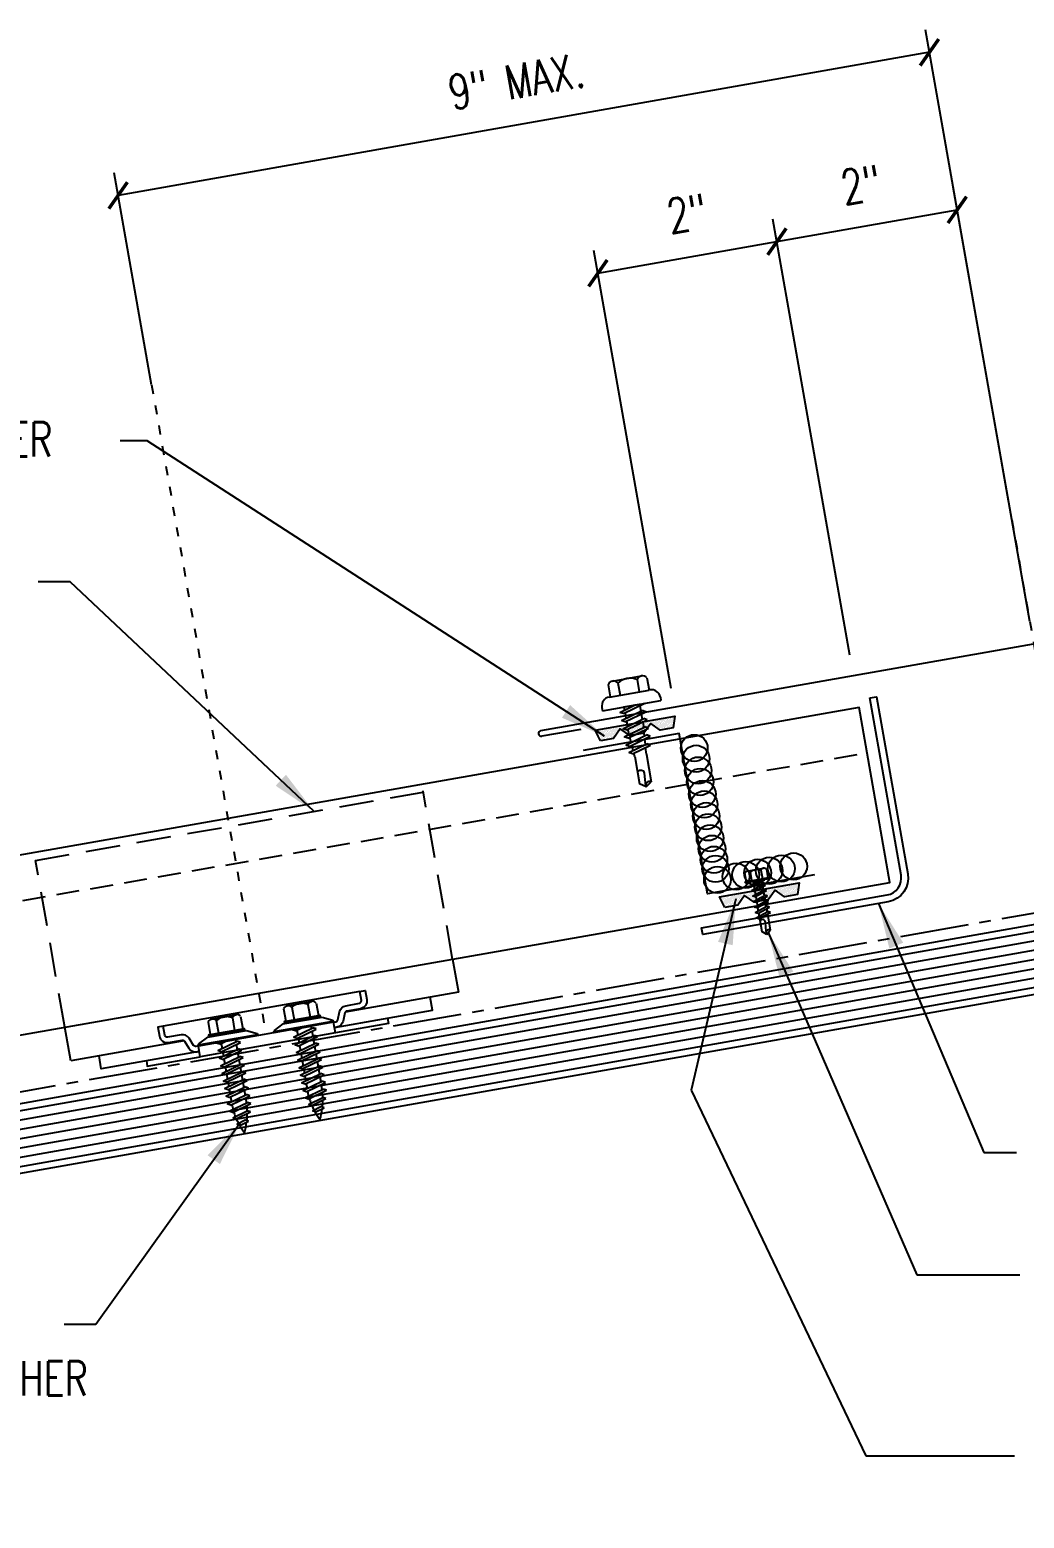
# Model space of a CAD drawing. Header units: inches. Extents: x 1 to 188, y 16 to 98.
# Drawn here: x 8.55 to 19.42, y 15.88 to 32.14 of the extents above; entities that cross this region are included whole.
import ezdxf

# ---------------------------------------------------------------- set-up
doc = ezdxf.new("R2010")
doc.units = ezdxf.units.IN
doc.header["$MEASUREMENT"] = 0
for name, pattern in [('CENTER2', [1.125, 0.75, -0.125, 0.125, -0.125]), ('DOT2', [0.125, 0, -0.125]), ('HIDDEN2', [0.1875, 0.125, -0.0625])]:
    doc.linetypes.add(name, pattern=pattern)
for name, color, linetype in [('BARRIER', 253, 'CENTER2'), ('clip', 5, 'Continuous'), ('CLO', 3, 'Continuous'), ('DIM', 2, 'Continuous'), ('FASTENER', 9, 'Continuous'), ('PANEL', 11, 'Continuous'), ('SEALANT', 8, 'Continuous'), ('STLA', 12, 'Continuous'), ('TAPE', 8, 'Continuous'), ('TEXT', 2, 'Continuous'), ('TRIM', 6, 'Continuous'), ('wood', 3, 'Continuous')]:
    doc.layers.add(name, color=color, linetype=linetype)
doc.styles.add('TEXT', font='SIMPLEX', dxfattribs={"width": 0.75, "height": 6})
doc.styles.add('TEXT1', font='ROMANS.shx', dxfattribs={"width": 0.75, "height": 0.375})
doc.dimstyles.new('DETAIL$7', dxfattribs={"dimscale": 4, "dimtxt": 6, "dimasz": 0.125, "dimexe": 0.0625, "dimexo": 0.125, "dimgap": 0.0625, "dimtad": 1, "dimdec": 5, "dimzin": 3, "dimdsep": 46, "dimlunit": 4, "dimtxsty": 'TEXT', "dimblk": 'ARCHTICK', "dimcen": 0.0625, "dimclrd": 7, "dimclre": 7, "dimclrt": 2, "dimadec": 0, "dimazin": 0, "dimtfac": 0.666667, "dimtdec": 5, "dimtmove": 0, "dimatfit": 3, "dimfxl": 0, "dimfrac": 2, "dimtolj": 1, "dimtzin": 3, "dimarcsym": 0})

# ---------------------------------------------------------------- blocks, each defined once
blk = doc.blocks.new('*X9')
at = {"color": 0}
for p, q in [((-0.434, 0.135), (-0.434, 0.135)), ((-0.434, 0.123), (-0.434, 0.123)), ((-0.422, 0.141), (-0.422, 0.141)), ((-0.422, 0.129), (-0.422, 0.129)), ((-0.422, 0.117), (-0.422, 0.117)), ((-0.422, 0.105), (-0.422, 0.105)), ((-0.422, 0.094), (-0.422, 0.094)), ((-0.422, 0.082), (-0.422, 0.082)), ((-0.41, 0.135), (-0.41, 0.135)), ((-0.41, 0.123), (-0.41, 0.123)), ((-0.41, 0.111), (-0.41, 0.111)), ((-0.41, 0.1), (-0.41, 0.1)), ((-0.41, 0.088), (-0.41, 0.088)), ((-0.41, 0.076), (-0.41, 0.076)), ((-0.41, 0.064), (-0.41, 0.064)), ((-0.41, 0.053), (-0.41, 0.053)), ((-0.41, 0.041), (-0.41, 0.041)), ((-0.398, 0.141), (-0.398, 0.141)), ((-0.398, 0.129), (-0.398, 0.129)), ((-0.398, 0.117), (-0.398, 0.117)), ((-0.398, 0.105), (-0.398, 0.105)), ((-0.398, 0.094), (-0.398, 0.094)), ((-0.398, 0.082), (-0.398, 0.082)), ((-0.398, 0.07), (-0.398, 0.07)), ((-0.398, 0.059), (-0.398, 0.059)), ((-0.398, 0.047), (-0.398, 0.047)), ((-0.398, 0.035), (-0.398, 0.035)), ((-0.398, 0.023), (-0.398, 0.023)), ((-0.387, 0.135), (-0.387, 0.135)), ((-0.387, 0.123), (-0.387, 0.123)), ((-0.387, 0.111), (-0.387, 0.111)), ((-0.387, 0.1), (-0.387, 0.1)), ((-0.387, 0.088), (-0.387, 0.088)), ((-0.387, 0.076), (-0.387, 0.076)), ((-0.387, 0.064), (-0.387, 0.064)), ((-0.387, 0.053), (-0.387, 0.053)), ((-0.387, 0.041), (-0.387, 0.041)), ((-0.387, 0.029), (-0.387, 0.029)), ((-0.375, 0.141), (-0.375, 0.141)), ((-0.375, 0.129), (-0.375, 0.129)), ((-0.375, 0.117), (-0.375, 0.117)), ((-0.375, 0.105), (-0.375, 0.105)), ((-0.375, 0.094), (-0.375, 0.094)), ((-0.375, 0.082), (-0.375, 0.082)), ((-0.375, 0.07), (-0.375, 0.07)), ((-0.375, 0.059), (-0.375, 0.059)), ((-0.375, 0.047), (-0.375, 0.047)), ((-0.375, 0.035), (-0.375, 0.035)), ((-0.375, 0.023), (-0.375, 0.023)), ((-0.363, 0.135), (-0.363, 0.135)), ((-0.363, 0.123), (-0.363, 0.123)), ((-0.363, 0.111), (-0.363, 0.111)), ((-0.363, 0.1), (-0.363, 0.1)), ((-0.363, 0.088), (-0.363, 0.088)), ((-0.363, 0.076), (-0.363, 0.076)), ((-0.363, 0.064), (-0.363, 0.064)), ((-0.363, 0.053), (-0.363, 0.053)), ((-0.363, 0.041), (-0.363, 0.041)), ((-0.363, 0.029), (-0.363, 0.029)), ((-0.352, 0.141), (-0.352, 0.141)), ((-0.352, 0.129), (-0.352, 0.129)), ((-0.352, 0.117), (-0.352, 0.117)), ((-0.352, 0.105), (-0.352, 0.105)), ((-0.352, 0.094), (-0.352, 0.094)), ((-0.352, 0.082), (-0.352, 0.082)), ((-0.352, 0.07), (-0.352, 0.07)), ((-0.352, 0.059), (-0.352, 0.059)), ((-0.352, 0.047), (-0.352, 0.047)), ((-0.352, 0.035), (-0.352, 0.035)), ((-0.352, 0.023), (-0.352, 0.023)), ((-0.34, 0.135), (-0.34, 0.135)), ((-0.34, 0.123), (-0.34, 0.123)), ((-0.34, 0.111), (-0.34, 0.111)), ((-0.34, 0.1), (-0.34, 0.1)), ((-0.34, 0.088), (-0.34, 0.088)), ((-0.34, 0.076), (-0.34, 0.076)), ((-0.34, 0.064), (-0.34, 0.064)), ((-0.34, 0.053), (-0.34, 0.053)), ((-0.34, 0.041), (-0.34, 0.041)), ((-0.34, 0.029), (-0.34, 0.029)), ((-0.328, 0.141), (-0.328, 0.141)), ((-0.328, 0.129), (-0.328, 0.129)), ((-0.328, 0.117), (-0.328, 0.117)), ((-0.328, 0.105), (-0.328, 0.105)), ((-0.328, 0.094), (-0.328, 0.094)), ((-0.328, 0.082), (-0.328, 0.082)), ((-0.328, 0.07), (-0.328, 0.07)), ((-0.328, 0.059), (-0.328, 0.059)), ((-0.328, 0.047), (-0.328, 0.047)), ((-0.328, 0.035), (-0.328, 0.035)), ((-0.328, 0.023), (-0.328, 0.023)), ((-0.316, 0.135), (-0.316, 0.135)), ((-0.316, 0.123), (-0.316, 0.123)), ((-0.316, 0.111), (-0.316, 0.111)), ((-0.316, 0.1), (-0.316, 0.1)), ((-0.316, 0.088), (-0.316, 0.088)), ((-0.316, 0.076), (-0.316, 0.076)), ((-0.316, 0.064), (-0.316, 0.064)), ((-0.316, 0.053), (-0.316, 0.053)), ((-0.316, 0.041), (-0.316, 0.041)), ((-0.316, 0.029), (-0.316, 0.029)), ((-0.305, 0.141), (-0.305, 0.141)), ((-0.305, 0.129), (-0.305, 0.129)), ((-0.305, 0.117), (-0.305, 0.117)), ((-0.305, 0.105), (-0.305, 0.105)), ((-0.305, 0.094), (-0.305, 0.094)), ((-0.305, 0.082), (-0.305, 0.082)), ((-0.305, 0.07), (-0.305, 0.07)), ((-0.305, 0.059), (-0.305, 0.059)), ((-0.305, 0.047), (-0.305, 0.047)), ((-0.305, 0.035), (-0.305, 0.035)), ((-0.305, 0.023), (-0.305, 0.023)), ((-0.293, 0.135), (-0.293, 0.135)), ((-0.293, 0.123), (-0.293, 0.123)), ((-0.293, 0.111), (-0.293, 0.111)), ((-0.293, 0.1), (-0.293, 0.1)), ((-0.293, 0.088), (-0.293, 0.088)), ((-0.293, 0.076), (-0.293, 0.076)), ((-0.293, 0.064), (-0.293, 0.064)), ((-0.293, 0.053), (-0.293, 0.053)), ((-0.293, 0.041), (-0.293, 0.041)), ((-0.293, 0.029), (-0.293, 0.029)), ((-0.281, 0.141), (-0.281, 0.141)), ((-0.281, 0.129), (-0.281, 0.129)), ((-0.281, 0.117), (-0.281, 0.117)), ((-0.281, 0.105), (-0.281, 0.105)), ((-0.281, 0.094), (-0.281, 0.094)), ((-0.281, 0.082), (-0.281, 0.082)), ((-0.281, 0.07), (-0.281, 0.07)), ((-0.281, 0.059), (-0.281, 0.059)), ((-0.281, 0.047), (-0.281, 0.047)), ((-0.281, 0.035), (-0.281, 0.035)), ((-0.281, 0.023), (-0.281, 0.023)), ((-0.27, 0.135), (-0.27, 0.135)), ((-0.27, 0.123), (-0.27, 0.123)), ((-0.27, 0.111), (-0.27, 0.111)), ((-0.27, 0.1), (-0.27, 0.1)), ((-0.27, 0.088), (-0.27, 0.088)), ((-0.27, 0.076), (-0.27, 0.076)), ((-0.27, 0.064), (-0.27, 0.064)), ((-0.27, 0.053), (-0.27, 0.053)), ((-0.27, 0.041), (-0.27, 0.041)), ((-0.27, 0.029), (-0.27, 0.029)), ((-0.258, 0.141), (-0.258, 0.141)), ((-0.258, 0.129), (-0.258, 0.129)), ((-0.258, 0.117), (-0.258, 0.117)), ((-0.258, 0.105), (-0.258, 0.105)), ((-0.258, 0.094), (-0.258, 0.094)), ((-0.258, 0.082), (-0.258, 0.082)), ((-0.258, 0.07), (-0.258, 0.07)), ((-0.258, 0.059), (-0.258, 0.059)), ((-0.258, 0.047), (-0.258, 0.047)), ((-0.258, 0.035), (-0.258, 0.035)), ((-0.258, 0.023), (-0.258, 0.023)), ((-0.246, 0.135), (-0.246, 0.135)), ((-0.246, 0.123), (-0.246, 0.123)), ((-0.246, 0.111), (-0.246, 0.111)), ((-0.246, 0.1), (-0.246, 0.1)), ((-0.246, 0.088), (-0.246, 0.088)), ((-0.246, 0.076), (-0.246, 0.076)), ((-0.246, 0.064), (-0.246, 0.064)), ((-0.246, 0.053), (-0.246, 0.053)), ((-0.246, 0.041), (-0.246, 0.041)), ((-0.234, 0.141), (-0.234, 0.141)), ((-0.234, 0.129), (-0.234, 0.129)), ((-0.234, 0.117), (-0.234, 0.117)), ((-0.234, 0.105), (-0.234, 0.105)), ((-0.234, 0.094), (-0.234, 0.094)), ((-0.234, 0.082), (-0.234, 0.082)), ((-0.234, 0.07), (-0.234, 0.07)), ((-0.234, 0.059), (-0.234, 0.059)), ((-0.234, 0.047), (-0.234, 0.047)), ((-0.223, 0.135), (-0.223, 0.135)), ((-0.223, 0.123), (-0.223, 0.123)), ((-0.223, 0.111), (-0.223, 0.111)), ((-0.223, 0.1), (-0.223, 0.1)), ((-0.223, 0.088), (-0.223, 0.088)), ((-0.223, 0.076), (-0.223, 0.076)), ((-0.223, 0.064), (-0.223, 0.064)), ((-0.211, 0.141), (-0.211, 0.141)), ((-0.211, 0.129), (-0.211, 0.129)), ((-0.211, 0.117), (-0.211, 0.117)), ((-0.211, 0.105), (-0.211, 0.105)), ((-0.211, 0.094), (-0.211, 0.094)), ((-0.211, 0.082), (-0.211, 0.082)), ((-0.211, 0.07), (-0.211, 0.07)), ((-0.199, 0.135), (-0.199, 0.135)), ((-0.199, 0.123), (-0.199, 0.123)), ((-0.199, 0.111), (-0.199, 0.111)), ((-0.199, 0.1), (-0.199, 0.1)), ((-0.199, 0.088), (-0.199, 0.088)), ((-0.188, 0.141), (-0.188, 0.141)), ((-0.188, 0.129), (-0.188, 0.129)), ((-0.188, 0.117), (-0.188, 0.117)), ((-0.188, 0.105), (-0.188, 0.105)), ((-0.188, 0.094), (-0.188, 0.094)), ((-0.176, 0.135), (-0.176, 0.135)), ((-0.176, 0.123), (-0.176, 0.123)), ((-0.176, 0.111), (-0.176, 0.111)), ((-0.164, 0.141), (-0.164, 0.141)), ((-0.164, 0.129), (-0.164, 0.129)), ((-0.164, 0.117), (-0.164, 0.117)), ((-0.164, 0.105), (-0.164, 0.105)), ((-0.152, 0.135), (-0.152, 0.135)), ((-0.152, 0.123), (-0.152, 0.123)), ((-0.152, 0.111), (-0.152, 0.111)), ((-0.152, 0.1), (-0.152, 0.1)), ((-0.141, 0.141), (-0.141, 0.141)), ((-0.141, 0.129), (-0.141, 0.129)), ((-0.141, 0.117), (-0.141, 0.117)), ((-0.141, 0.105), (-0.141, 0.105)), ((-0.141, 0.094), (-0.141, 0.094)), ((-0.141, 0.082), (-0.141, 0.082)), ((-0.129, 0.135), (-0.129, 0.135)), ((-0.129, 0.123), (-0.129, 0.123)), ((-0.129, 0.111), (-0.129, 0.111)), ((-0.129, 0.1), (-0.129, 0.1)), ((-0.129, 0.088), (-0.129, 0.088)), ((-0.129, 0.076), (-0.129, 0.076)), ((-0.117, 0.141), (-0.117, 0.141)), ((-0.117, 0.129), (-0.117, 0.129)), ((-0.117, 0.117), (-0.117, 0.117)), ((-0.117, 0.105), (-0.117, 0.105)), ((-0.117, 0.094), (-0.117, 0.094)), ((-0.117, 0.082), (-0.117, 0.082)), ((-0.117, 0.07), (-0.117, 0.07)), ((-0.117, 0.059), (-0.117, 0.059)), ((-0.105, 0.135), (-0.105, 0.135)), ((-0.105, 0.123), (-0.105, 0.123)), ((-0.105, 0.111), (-0.105, 0.111)), ((-0.105, 0.1), (-0.105, 0.1)), ((-0.105, 0.088), (-0.105, 0.088)), ((-0.105, 0.076), (-0.105, 0.076)), ((-0.105, 0.064), (-0.105, 0.064)), ((-0.105, 0.053), (-0.105, 0.053)), ((-0.094, 0.141), (-0.094, 0.141)), ((-0.094, 0.129), (-0.094, 0.129)), ((-0.094, 0.117), (-0.094, 0.117)), ((-0.094, 0.105), (-0.094, 0.105)), ((-0.094, 0.094), (-0.094, 0.094)), ((-0.094, 0.082), (-0.094, 0.082)), ((-0.094, 0.07), (-0.094, 0.07)), ((-0.094, 0.059), (-0.094, 0.059)), ((-0.094, 0.047), (-0.094, 0.047)), ((-0.094, 0.035), (-0.094, 0.035)), ((-0.082, 0.135), (-0.082, 0.135)), ((-0.082, 0.123), (-0.082, 0.123)), ((-0.082, 0.111), (-0.082, 0.111)), ((-0.082, 0.1), (-0.082, 0.1)), ((-0.082, 0.088), (-0.082, 0.088)), ((-0.082, 0.076), (-0.082, 0.076)), ((-0.082, 0.064), (-0.082, 0.064)), ((-0.082, 0.053), (-0.082, 0.053)), ((-0.082, 0.041), (-0.082, 0.041)), ((-0.082, 0.029), (-0.082, 0.029)), ((-0.07, 0.141), (-0.07, 0.141)), ((-0.07, 0.129), (-0.07, 0.129)), ((-0.07, 0.117), (-0.07, 0.117)), ((-0.07, 0.105), (-0.07, 0.105)), ((-0.07, 0.094), (-0.07, 0.094)), ((-0.07, 0.082), (-0.07, 0.082)), ((-0.07, 0.07), (-0.07, 0.07)), ((-0.07, 0.059), (-0.07, 0.059)), ((-0.07, 0.047), (-0.07, 0.047)), ((-0.07, 0.035), (-0.07, 0.035)), ((-0.07, 0.023), (-0.07, 0.023)), ((-0.059, 0.135), (-0.059, 0.135)), ((-0.059, 0.123), (-0.059, 0.123)), ((-0.059, 0.111), (-0.059, 0.111)), ((-0.059, 0.1), (-0.059, 0.1)), ((-0.059, 0.088), (-0.059, 0.088)), ((-0.059, 0.076), (-0.059, 0.076)), ((-0.059, 0.064), (-0.059, 0.064)), ((-0.059, 0.053), (-0.059, 0.053)), ((-0.059, 0.041), (-0.059, 0.041)), ((-0.059, 0.029), (-0.059, 0.029)), ((-0.047, 0.141), (-0.047, 0.141)), ((-0.047, 0.129), (-0.047, 0.129)), ((-0.047, 0.117), (-0.047, 0.117)), ((-0.047, 0.105), (-0.047, 0.105)), ((-0.047, 0.094), (-0.047, 0.094)), ((-0.047, 0.082), (-0.047, 0.082)), ((-0.047, 0.07), (-0.047, 0.07)), ((-0.047, 0.059), (-0.047, 0.059)), ((-0.047, 0.047), (-0.047, 0.047)), ((-0.047, 0.035), (-0.047, 0.035)), ((-0.047, 0.023), (-0.047, 0.023)), ((-0.035, 0.135), (-0.035, 0.135)), ((-0.035, 0.123), (-0.035, 0.123)), ((-0.035, 0.111), (-0.035, 0.111)), ((-0.035, 0.1), (-0.035, 0.1)), ((-0.035, 0.088), (-0.035, 0.088)), ((-0.035, 0.076), (-0.035, 0.076)), ((-0.035, 0.064), (-0.035, 0.064)), ((-0.035, 0.053), (-0.035, 0.053)), ((-0.035, 0.041), (-0.035, 0.041)), ((-0.035, 0.029), (-0.035, 0.029)), ((-0.023, 0.141), (-0.023, 0.141)), ((-0.023, 0.129), (-0.023, 0.129)), ((-0.023, 0.117), (-0.023, 0.117)), ((-0.023, 0.105), (-0.023, 0.105)), ((-0.023, 0.094), (-0.023, 0.094)), ((-0.023, 0.082), (-0.023, 0.082)), ((-0.023, 0.07), (-0.023, 0.07)), ((-0.023, 0.059), (-0.023, 0.059)), ((-0.023, 0.047), (-0.023, 0.047)), ((-0.023, 0.035), (-0.023, 0.035)), ((-0.023, 0.023), (-0.023, 0.023)), ((-0.012, 0.135), (-0.012, 0.135)), ((-0.012, 0.123), (-0.012, 0.123)), ((-0.012, 0.111), (-0.012, 0.111)), ((-0.012, 0.1), (-0.012, 0.1)), ((-0.012, 0.088), (-0.012, 0.088)), ((-0.012, 0.076), (-0.012, 0.076)), ((-0.012, 0.064), (-0.012, 0.064)), ((-0.012, 0.053), (-0.012, 0.053)), ((-0.012, 0.041), (-0.012, 0.041)), ((-0.012, 0.029), (-0.012, 0.029)), ((0, 0.141), (0, 0.141)), ((0, 0.129), (0, 0.129)), ((0, 0.117), (0, 0.117)), ((0, 0.105), (0, 0.105)), ((0, 0.094), (0, 0.094)), ((0, 0.082), (0, 0.082)), ((0, 0.07), (0, 0.07)), ((0, 0.059), (0, 0.059)), ((0, 0.047), (0, 0.047)), ((0, 0.035), (0, 0.035)), ((0, 0.023), (0, 0.023)), ((0.012, 0.135), (0.012, 0.135)), ((0.012, 0.123), (0.012, 0.123)), ((0.012, 0.111), (0.012, 0.111)), ((0.012, 0.1), (0.012, 0.1)), ((0.012, 0.088), (0.012, 0.088)), ((0.012, 0.076), (0.012, 0.076)), ((0.012, 0.064), (0.012, 0.064)), ((0.012, 0.053), (0.012, 0.053)), ((0.012, 0.041), (0.012, 0.041)), ((0.012, 0.029), (0.012, 0.029)), ((0.023, 0.141), (0.023, 0.141)), ((0.023, 0.129), (0.023, 0.129)), ((0.023, 0.117), (0.023, 0.117)), ((0.023, 0.105), (0.023, 0.105)), ((0.023, 0.094), (0.023, 0.094)), ((0.023, 0.082), (0.023, 0.082)), ((0.023, 0.07), (0.023, 0.07)), ((0.023, 0.059), (0.023, 0.059)), ((0.023, 0.047), (0.023, 0.047)), ((0.023, 0.035), (0.023, 0.035)), ((0.023, 0.023), (0.023, 0.023)), ((0.035, 0.135), (0.035, 0.135)), ((0.035, 0.123), (0.035, 0.123)), ((0.035, 0.111), (0.035, 0.111)), ((0.035, 0.1), (0.035, 0.1)), ((0.035, 0.088), (0.035, 0.088)), ((0.035, 0.076), (0.035, 0.076)), ((0.035, 0.064), (0.035, 0.064)), ((0.035, 0.053), (0.035, 0.053)), ((0.035, 0.041), (0.035, 0.041)), ((0.035, 0.029), (0.035, 0.029)), ((0.047, 0.141), (0.047, 0.141)), ((0.047, 0.129), (0.047, 0.129)), ((0.047, 0.117), (0.047, 0.117)), ((0.047, 0.105), (0.047, 0.105)), ((0.047, 0.094), (0.047, 0.094)), ((0.047, 0.082), (0.047, 0.082)), ((0.047, 0.07), (0.047, 0.07)), ((0.047, 0.059), (0.047, 0.059)), ((0.047, 0.047), (0.047, 0.047)), ((0.047, 0.035), (0.047, 0.035)), ((0.047, 0.023), (0.047, 0.023)), ((0.059, 0.135), (0.059, 0.135)), ((0.059, 0.123), (0.059, 0.123)), ((0.059, 0.111), (0.059, 0.111)), ((0.059, 0.1), (0.059, 0.1)), ((0.059, 0.088), (0.059, 0.088)), ((0.059, 0.076), (0.059, 0.076)), ((0.059, 0.064), (0.059, 0.064)), ((0.059, 0.053), (0.059, 0.053)), ((0.059, 0.041), (0.059, 0.041)), ((0.059, 0.029), (0.059, 0.029)), ((0.07, 0.141), (0.07, 0.141)), ((0.07, 0.129), (0.07, 0.129)), ((0.07, 0.117), (0.07, 0.117)), ((0.07, 0.105), (0.07, 0.105)), ((0.07, 0.094), (0.07, 0.094)), ((0.07, 0.082), (0.07, 0.082)), ((0.07, 0.07), (0.07, 0.07)), ((0.07, 0.059), (0.07, 0.059)), ((0.07, 0.047), (0.07, 0.047)), ((0.07, 0.035), (0.07, 0.035)), ((0.07, 0.023), (0.07, 0.023)), ((0.082, 0.135), (0.082, 0.135)), ((0.082, 0.123), (0.082, 0.123)), ((0.082, 0.111), (0.082, 0.111)), ((0.082, 0.1), (0.082, 0.1)), ((0.082, 0.088), (0.082, 0.088)), ((0.082, 0.076), (0.082, 0.076)), ((0.082, 0.064), (0.082, 0.064)), ((0.082, 0.053), (0.082, 0.053)), ((0.082, 0.041), (0.082, 0.041)), ((0.082, 0.029), (0.082, 0.029)), ((0.094, 0.141), (0.094, 0.141)), ((0.094, 0.129), (0.094, 0.129)), ((0.094, 0.117), (0.094, 0.117)), ((0.094, 0.105), (0.094, 0.105)), ((0.094, 0.094), (0.094, 0.094)), ((0.094, 0.082), (0.094, 0.082)), ((0.094, 0.07), (0.094, 0.07)), ((0.094, 0.059), (0.094, 0.059)), ((0.094, 0.047), (0.094, 0.047)), ((0.094, 0.035), (0.094, 0.035)), ((0.105, 0.135), (0.105, 0.135)), ((0.105, 0.123), (0.105, 0.123)), ((0.105, 0.111), (0.105, 0.111)), ((0.105, 0.1), (0.105, 0.1)), ((0.105, 0.088), (0.105, 0.088)), ((0.105, 0.076), (0.105, 0.076)), ((0.105, 0.064), (0.105, 0.064)), ((0.105, 0.053), (0.105, 0.053)), ((0.117, 0.141), (0.117, 0.141)), ((0.117, 0.129), (0.117, 0.129)), ((0.117, 0.117), (0.117, 0.117)), ((0.117, 0.105), (0.117, 0.105)), ((0.117, 0.094), (0.117, 0.094)), ((0.117, 0.082), (0.117, 0.082)), ((0.117, 0.07), (0.117, 0.07)), ((0.117, 0.059), (0.117, 0.059)), ((0.129, 0.135), (0.129, 0.135)), ((0.129, 0.123), (0.129, 0.123)), ((0.129, 0.111), (0.129, 0.111)), ((0.129, 0.1), (0.129, 0.1)), ((0.129, 0.088), (0.129, 0.088)), ((0.129, 0.076), (0.129, 0.076)), ((0.141, 0.141), (0.141, 0.141)), ((0.141, 0.129), (0.141, 0.129)), ((0.141, 0.117), (0.141, 0.117)), ((0.141, 0.105), (0.141, 0.105)), ((0.141, 0.094), (0.141, 0.094)), ((0.141, 0.082), (0.141, 0.082)), ((0.152, 0.135), (0.152, 0.135)), ((0.152, 0.123), (0.152, 0.123)), ((0.152, 0.111), (0.152, 0.111)), ((0.152, 0.1), (0.152, 0.1)), ((0.164, 0.141), (0.164, 0.141)), ((0.164, 0.129), (0.164, 0.129)), ((0.164, 0.117), (0.164, 0.117)), ((0.164, 0.105), (0.164, 0.105)), ((0.176, 0.135), (0.176, 0.135)), ((0.176, 0.123), (0.176, 0.123)), ((0.176, 0.111), (0.176, 0.111)), ((0.188, 0.141), (0.188, 0.141)), ((0.188, 0.129), (0.188, 0.129)), ((0.188, 0.117), (0.188, 0.117)), ((0.188, 0.105), (0.188, 0.105)), ((0.188, 0.094), (0.188, 0.094)), ((0.199, 0.135), (0.199, 0.135)), ((0.199, 0.123), (0.199, 0.123)), ((0.199, 0.111), (0.199, 0.111)), ((0.199, 0.1), (0.199, 0.1)), ((0.199, 0.088), (0.199, 0.088)), ((0.211, 0.141), (0.211, 0.141)), ((0.211, 0.129), (0.211, 0.129)), ((0.211, 0.117), (0.211, 0.117)), ((0.211, 0.105), (0.211, 0.105)), ((0.211, 0.094), (0.211, 0.094)), ((0.211, 0.082), (0.211, 0.082)), ((0.211, 0.07), (0.211, 0.07)), ((0.223, 0.135), (0.223, 0.135)), ((0.223, 0.123), (0.223, 0.123)), ((0.223, 0.111), (0.223, 0.111)), ((0.223, 0.1), (0.223, 0.1)), ((0.223, 0.088), (0.223, 0.088)), ((0.223, 0.076), (0.223, 0.076)), ((0.223, 0.064), (0.223, 0.064)), ((0.234, 0.141), (0.234, 0.141)), ((0.234, 0.129), (0.234, 0.129)), ((0.234, 0.117), (0.234, 0.117)), ((0.234, 0.105), (0.234, 0.105)), ((0.234, 0.094), (0.234, 0.094)), ((0.234, 0.082), (0.234, 0.082)), ((0.234, 0.07), (0.234, 0.07)), ((0.234, 0.059), (0.234, 0.059)), ((0.234, 0.047), (0.234, 0.047)), ((0.246, 0.135), (0.246, 0.135)), ((0.246, 0.123), (0.246, 0.123)), ((0.246, 0.111), (0.246, 0.111)), ((0.246, 0.1), (0.246, 0.1)), ((0.246, 0.088), (0.246, 0.088)), ((0.246, 0.076), (0.246, 0.076)), ((0.246, 0.064), (0.246, 0.064)), ((0.246, 0.053), (0.246, 0.053)), ((0.246, 0.041), (0.246, 0.041)), ((0.258, 0.141), (0.258, 0.141)), ((0.258, 0.129), (0.258, 0.129)), ((0.258, 0.117), (0.258, 0.117)), ((0.258, 0.105), (0.258, 0.105)), ((0.258, 0.094), (0.258, 0.094)), ((0.258, 0.082), (0.258, 0.082)), ((0.258, 0.07), (0.258, 0.07)), ((0.258, 0.059), (0.258, 0.059)), ((0.258, 0.047), (0.258, 0.047)), ((0.258, 0.035), (0.258, 0.035)), ((0.258, 0.023), (0.258, 0.023)), ((0.27, 0.135), (0.27, 0.135)), ((0.27, 0.123), (0.27, 0.123)), ((0.27, 0.111), (0.27, 0.111)), ((0.27, 0.1), (0.27, 0.1)), ((0.27, 0.088), (0.27, 0.088)), ((0.27, 0.076), (0.27, 0.076)), ((0.27, 0.064), (0.27, 0.064)), ((0.27, 0.053), (0.27, 0.053)), ((0.27, 0.041), (0.27, 0.041)), ((0.27, 0.029), (0.27, 0.029)), ((0.281, 0.141), (0.281, 0.141)), ((0.281, 0.129), (0.281, 0.129)), ((0.281, 0.117), (0.281, 0.117)), ((0.281, 0.105), (0.281, 0.105)), ((0.281, 0.094), (0.281, 0.094)), ((0.281, 0.082), (0.281, 0.082)), ((0.281, 0.07), (0.281, 0.07)), ((0.281, 0.059), (0.281, 0.059)), ((0.281, 0.047), (0.281, 0.047)), ((0.281, 0.035), (0.281, 0.035)), ((0.281, 0.023), (0.281, 0.023)), ((0.293, 0.135), (0.293, 0.135)), ((0.293, 0.123), (0.293, 0.123)), ((0.293, 0.111), (0.293, 0.111)), ((0.293, 0.1), (0.293, 0.1)), ((0.293, 0.088), (0.293, 0.088)), ((0.293, 0.076), (0.293, 0.076)), ((0.293, 0.064), (0.293, 0.064)), ((0.293, 0.053), (0.293, 0.053)), ((0.293, 0.041), (0.293, 0.041)), ((0.293, 0.029), (0.293, 0.029)), ((0.305, 0.141), (0.305, 0.141)), ((0.305, 0.129), (0.305, 0.129)), ((0.305, 0.117), (0.305, 0.117)), ((0.305, 0.105), (0.305, 0.105)), ((0.305, 0.094), (0.305, 0.094)), ((0.305, 0.082), (0.305, 0.082)), ((0.305, 0.07), (0.305, 0.07)), ((0.305, 0.059), (0.305, 0.059)), ((0.305, 0.047), (0.305, 0.047)), ((0.305, 0.035), (0.305, 0.035)), ((0.305, 0.023), (0.305, 0.023)), ((0.316, 0.135), (0.316, 0.135)), ((0.316, 0.123), (0.316, 0.123)), ((0.316, 0.111), (0.316, 0.111)), ((0.316, 0.1), (0.316, 0.1)), ((0.316, 0.088), (0.316, 0.088)), ((0.316, 0.076), (0.316, 0.076)), ((0.316, 0.064), (0.316, 0.064)), ((0.316, 0.053), (0.316, 0.053)), ((0.316, 0.041), (0.316, 0.041)), ((0.316, 0.029), (0.316, 0.029)), ((0.328, 0.141), (0.328, 0.141)), ((0.328, 0.129), (0.328, 0.129)), ((0.328, 0.117), (0.328, 0.117)), ((0.328, 0.105), (0.328, 0.105)), ((0.328, 0.094), (0.328, 0.094)), ((0.328, 0.082), (0.328, 0.082)), ((0.328, 0.07), (0.328, 0.07)), ((0.328, 0.059), (0.328, 0.059)), ((0.328, 0.047), (0.328, 0.047)), ((0.328, 0.035), (0.328, 0.035)), ((0.328, 0.023), (0.328, 0.023)), ((0.34, 0.135), (0.34, 0.135)), ((0.34, 0.123), (0.34, 0.123)), ((0.34, 0.111), (0.34, 0.111)), ((0.34, 0.1), (0.34, 0.1)), ((0.34, 0.088), (0.34, 0.088)), ((0.34, 0.076), (0.34, 0.076)), ((0.34, 0.064), (0.34, 0.064)), ((0.34, 0.053), (0.34, 0.053)), ((0.34, 0.041), (0.34, 0.041)), ((0.34, 0.029), (0.34, 0.029)), ((0.352, 0.141), (0.352, 0.141)), ((0.352, 0.129), (0.352, 0.129)), ((0.352, 0.117), (0.352, 0.117)), ((0.352, 0.105), (0.352, 0.105)), ((0.352, 0.094), (0.352, 0.094)), ((0.352, 0.082), (0.352, 0.082)), ((0.352, 0.07), (0.352, 0.07)), ((0.352, 0.059), (0.352, 0.059)), ((0.352, 0.047), (0.352, 0.047)), ((0.352, 0.035), (0.352, 0.035)), ((0.352, 0.023), (0.352, 0.023)), ((0.363, 0.135), (0.363, 0.135)), ((0.363, 0.123), (0.363, 0.123)), ((0.363, 0.111), (0.363, 0.111)), ((0.363, 0.1), (0.363, 0.1)), ((0.363, 0.088), (0.363, 0.088)), ((0.363, 0.076), (0.363, 0.076)), ((0.363, 0.064), (0.363, 0.064)), ((0.363, 0.053), (0.363, 0.053)), ((0.363, 0.041), (0.363, 0.041)), ((0.363, 0.029), (0.363, 0.029)), ((0.375, 0.141), (0.375, 0.141)), ((0.375, 0.129), (0.375, 0.129)), ((0.375, 0.117), (0.375, 0.117)), ((0.375, 0.105), (0.375, 0.105)), ((0.375, 0.094), (0.375, 0.094)), ((0.375, 0.082), (0.375, 0.082)), ((0.375, 0.07), (0.375, 0.07)), ((0.375, 0.059), (0.375, 0.059)), ((0.375, 0.047), (0.375, 0.047)), ((0.375, 0.035), (0.375, 0.035)), ((0.375, 0.023), (0.375, 0.023)), ((0.387, 0.135), (0.387, 0.135)), ((0.387, 0.123), (0.387, 0.123)), ((0.387, 0.111), (0.387, 0.111)), ((0.387, 0.1), (0.387, 0.1)), ((0.387, 0.088), (0.387, 0.088)), ((0.387, 0.076), (0.387, 0.076)), ((0.387, 0.064), (0.387, 0.064)), ((0.387, 0.053), (0.387, 0.053)), ((0.387, 0.041), (0.387, 0.041)), ((0.387, 0.029), (0.387, 0.029)), ((0.398, 0.141), (0.398, 0.141)), ((0.398, 0.129), (0.398, 0.129)), ((0.398, 0.117), (0.398, 0.117)), ((0.398, 0.105), (0.398, 0.105)), ((0.398, 0.094), (0.398, 0.094)), ((0.398, 0.082), (0.398, 0.082)), ((0.398, 0.07), (0.398, 0.07)), ((0.398, 0.059), (0.398, 0.059)), ((0.398, 0.047), (0.398, 0.047)), ((0.398, 0.035), (0.398, 0.035)), ((0.398, 0.023), (0.398, 0.023)), ((0.41, 0.135), (0.41, 0.135)), ((0.41, 0.123), (0.41, 0.123)), ((0.41, 0.111), (0.41, 0.111)), ((0.41, 0.1), (0.41, 0.1)), ((0.41, 0.088), (0.41, 0.088)), ((0.41, 0.076), (0.41, 0.076)), ((0.41, 0.064), (0.41, 0.064)), ((0.41, 0.053), (0.41, 0.053)), ((0.41, 0.041), (0.41, 0.041)), ((0.422, 0.141), (0.422, 0.141)), ((0.422, 0.129), (0.422, 0.129)), ((0.422, 0.117), (0.422, 0.117)), ((0.422, 0.105), (0.422, 0.105)), ((0.422, 0.094), (0.422, 0.094)), ((0.422, 0.082), (0.422, 0.082)), ((0.434, 0.135), (0.434, 0.135)), ((0.434, 0.123), (0.434, 0.123))]:
    blk.add_line(p, q, dxfattribs=at)
blk = doc.blocks.new('MB_DBTAP')
at = {"layer": 'TAPE', "color": 9}
blk.add_lwpolyline([(-0.403, 0.018), (-0.442, 0.141), (0.442, 0.141), (0.403, 0.018), (0.26, 0.018), (0.17, 0.109), (0.079, 0.018), (0, 0.018), (-0.079, 0.018), (-0.17, 0.109), (-0.26, 0.018)], close=True, dxfattribs=at)
at = {"layer": 'TAPE', "color": 251}
blk.add_blockref('*X9', (0, 0), dxfattribs=at)
blk = doc.blocks.new('MB_DW4')
at = {"layer": 'FASTENER'}
for p, q in [((-0.163, 0.337), (0.159, 0.337)), ((-0.226, 0.171), (0.214, 0.171)), ((-0.217, 0.305), (-0.217, 0.171)), ((-0.108, 0.305), (-0.108, 0.171)), ((0.105, 0.305), (0.105, 0.171)), ((0.214, 0.305), (0.214, 0.171)), ((-0.326, 0.071), (-0.326, 0.037)), ((-0.326, 0.037), (0.322, 0.037)), ((-0.141, -0.014), (0.037, 0.037)), ((-0.105, -0.034), (0.137, 0.035)), ((-0.088, 0.037), (-0.088, 0.001)), ((-0.088, 0.037), (0.085, 0.037)), ((0.085, 0.037), (0.134, 0.037)), ((0.085, 0.02), (0.085, -0.041)), ((0.137, 0.035), (0.134, 0.037)), ((0.322, 0.071), (0.322, 0.037)), ((-0.105, -0.034), (-0.141, -0.014)), ((-0.141, -0.105), (0.102, -0.036)), ((-0.105, -0.125), (-0.141, -0.105)), ((-0.141, -0.196), (0.102, -0.127)), ((-0.105, -0.125), (0.137, -0.056)), ((-0.105, -0.216), (0.137, -0.147)), ((-0.088, -0.029), (-0.088, -0.09)), ((-0.088, -0.12), (-0.088, -0.181)), ((0.085, -0.071), (0.085, -0.131)), ((0.085, -0.162), (0.085, -0.211)), ((0.137, -0.056), (0.102, -0.036)), ((0.137, -0.147), (0.102, -0.127)), ((-0.105, -0.216), (-0.141, -0.196)), ((-0.141, -0.287), (0.102, -0.217)), ((-0.105, -0.307), (-0.141, -0.287)), ((-0.141, -0.378), (0.102, -0.308)), ((-0.105, -0.307), (0.137, -0.238)), ((-0.084, -0.27), (-0.088, -0.211)), ((-0.078, -0.36), (-0.082, -0.3)), ((0.077, -0.315), (0.082, -0.253)), ((0.084, -0.223), (0.085, -0.211)), ((0.137, -0.238), (0.102, -0.217)), ((0.137, -0.328), (0.102, -0.308)), ((-0.105, -0.398), (-0.141, -0.378)), ((-0.122, -0.463), (0.089, -0.403)), ((-0.086, -0.483), (-0.122, -0.463)), ((-0.105, -0.398), (0.137, -0.328)), ((-0.086, -0.483), (0.124, -0.423)), ((-0.071, -0.449), (-0.075, -0.389)), ((-0.066, -0.516), (-0.069, -0.478)), ((0.063, -0.515), (0.068, -0.439)), ((0.071, -0.408), (0.075, -0.346)), ((0.124, -0.423), (0.089, -0.403)), ((-0.066, -0.516), (-0.066, -0.82)), ((0.063, -0.516), (0.063, -0.82)), ((-0.003, -0.854), (0.009, -0.714)), ((-0.002, -0.866), (-0.066, -0.82)), ((-0.002, -0.866), (0.063, -0.82))]:
    blk.add_line(p, q, dxfattribs=at)
for centre, radius, start, end in [((-0.163, 0.274), 0.0628, 29.8754, 150.1246), ((-0.002, 0.141), 0.196, 56.9974, 123.0026), ((0.159, 0.274), 0.0628, 29.8754, 150.1246), ((-0.226, 0.071), 0.1, 90, 180), ((0.222, 0.071), 0.1, 0, 90), ((0.073, -0.516), 0.01, 175.9484, 180), ((-0.036, -0.723), 0.0461, 11.1445, 130.906), ((0.039, -0.855), 0.0422, 55.4585, 194.8454)]:
    blk.add_arc(centre, radius, start, end, dxfattribs=at)
blk = doc.blocks.new('st10')
at = {"layer": 'FASTENER'}
for p, q in [((-0.181, 0.276), (-0.181, 0.137)), ((-0.135, 0.302), (0.135, 0.302)), ((-0.089, 0.276), (-0.089, 0.137)), ((0.089, 0.276), (0.089, 0.137)), ((0.181, 0.276), (0.181, 0.137)), ((-0.217, 0.114), (-0.326, 0.059)), ((-0.326, 0.059), (-0.326, 0.049)), ((-0.326, 0.049), (0.326, 0.049)), ((-0.217, 0.114), (0.217, 0.114)), ((-0.193, 0.137), (0.193, 0.137)), ((-0.193, 0.119), (0.193, 0.119)), ((-0.181, 0.137), (0.181, 0.137)), ((-0.129, 0.035), (-0.124, 0.037)), ((-0.096, 0.017), (-0.129, 0.035)), ((-0.129, -0.049), (0.096, 0.015)), ((-0.124, 0.037), (-0.08, 0.037)), ((-0.096, 0.017), (-0.025, 0.037)), ((-0.08, 0.037), (0.08, 0.037)), ((-0.08, 0.021), (-0.08, -0.035)), ((0.08, 0.037), (0.08, 0.011)), ((0.129, -0.003), (0.096, 0.015)), ((0.217, 0.114), (0.326, 0.059)), ((0.326, 0.059), (0.326, 0.049)), ((-0.096, -0.068), (-0.129, -0.049)), ((-0.129, -0.134), (0.096, -0.069)), ((-0.096, -0.152), (-0.129, -0.134)), ((-0.129, -0.218), (0.096, -0.154)), ((-0.096, -0.068), (0.129, -0.004)), ((-0.096, -0.152), (0.129, -0.088)), ((-0.08, -0.063), (-0.08, -0.12)), ((-0.08, -0.148), (-0.08, -0.204)), ((0.08, -0.016), (0.08, -0.074)), ((0.08, -0.102), (0.08, -0.158)), ((0.129, -0.088), (0.096, -0.069)), ((0.129, -0.172), (0.096, -0.154)), ((-0.096, -0.237), (-0.129, -0.218)), ((-0.129, -0.303), (0.096, -0.238)), ((-0.096, -0.321), (-0.129, -0.303)), ((-0.129, -0.387), (0.096, -0.323)), ((-0.096, -0.237), (0.129, -0.172)), ((-0.096, -0.321), (0.129, -0.257)), ((-0.08, -0.232), (-0.08, -0.288)), ((-0.08, -0.317), (-0.08, -0.373)), ((0.08, -0.186), (0.08, -0.243)), ((0.08, -0.27), (0.08, -0.327)), ((0.129, -0.257), (0.096, -0.238)), ((0.129, -0.341), (0.096, -0.323)), ((-0.096, -0.406), (-0.129, -0.387)), ((-0.129, -0.471), (0.096, -0.407)), ((-0.096, -0.49), (-0.129, -0.471)), ((-0.096, -0.406), (0.129, -0.341)), ((-0.096, -0.49), (0.129, -0.426)), ((-0.08, -0.401), (-0.08, -0.457)), ((-0.08, -0.485), (-0.08, -0.542)), ((0.08, -0.355), (0.08, -0.412)), ((0.08, -0.44), (0.08, -0.496)), ((0.129, -0.426), (0.096, -0.407)), ((-0.129, -0.556), (0.096, -0.491)), ((-0.096, -0.575), (-0.129, -0.556)), ((-0.129, -0.64), (0.096, -0.576)), ((-0.096, -0.659), (-0.129, -0.64)), ((-0.096, -0.575), (0.129, -0.51)), ((-0.096, -0.659), (0.129, -0.595)), ((-0.08, -0.57), (-0.08, -0.626)), ((0.08, -0.524), (0.08, -0.58)), ((0.129, -0.51), (0.096, -0.491)), ((0.129, -0.595), (0.096, -0.576)), ((-0.121, -0.722), (0.092, -0.662)), ((-0.088, -0.741), (-0.121, -0.722)), ((-0.095, -0.799), (0.071, -0.752)), ((-0.061, -0.818), (-0.095, -0.799)), ((-0.088, -0.741), (0.125, -0.68)), ((-0.061, -0.818), (0.104, -0.771)), ((0.104, -0.771), (0.071, -0.752)), ((0.125, -0.68), (0.092, -0.662)), ((-0.063, -0.877), (0.034, -0.847)), ((-0.029, -0.895), (-0.063, -0.877)), ((-0.029, -0.895), (0.068, -0.866)), ((0.068, -0.866), (0.034, -0.847))]:
    blk.add_line(p, q, dxfattribs=at)
blk.add_lwpolyline([(-0.331, 0.037), (-0.331, 0.049), (0.331, 0.049), (0.331, 0.037)], close=True, dxfattribs=at)
for centre, radius, start, end in [((-0.135, 0.25), 0.0527, 29.8754, 150.1246), ((0, 0.138), 0.164, 56.9974, 123.0026), ((0.135, 0.25), 0.0527, 29.8754, 150.1246), ((-0.193, 0.128), 0.00894, 90, 270), ((0.193, 0.128), 0.00894, 270, 90), ((-0.676, -0.642), 0.757, 358.2537, 2.5109), ((0.676, -0.642), 0.757, 180.9696, 185.1765), ((0.676, -0.642), 0.757, 187.255, 191.3837), ((-0.676, -0.642), 0.757, 343.5473, 349.3968), ((-0.676, -0.642), 0.757, 351.6648, 356.0901), ((0.676, -0.642), 0.757, 193.4363, 197.6723), ((0.676, -0.642), 0.757, 199.1495, 206.7351), ((-0.676, -0.642), 0.757, 333.2649, 342.2085)]:
    blk.add_arc(centre, radius, start, end, dxfattribs=at)
blk = doc.blocks.new('dsc-HW-504')
at = {"layer": 'TEXT', "style": 'TEXT1', "width": 0.75}
for s, p in [('TRI-BEAD TAPE SEALER', (0, 0)), ('[HW-504]', (0, -0.6))]:
    blk.add_text(s, height=0.375, dxfattribs=at).set_placement(p)
at = {"layer": 'TEXT', "style": 'TEXT1', "flags": 1}
for tag, p in [('COLOR', (0, -1.2)), ('CALC', (0, -1.2)), ('OPT1', (0, -1.2)), ('OPT2', (0, -1.2)), ('OPT3', (0, -1.2)), ('GAGE', (0, -1.2)), ('SHPLN', (0, -1.2)), ('PART', (0, -1.2)), ('DESCRIPTION', (0, -1.2)), ('MULTIPLE', (0, -1.2)), ('SPARE1', (0, -1.8)), ('SPARE2', (0, -1.8)), ('SPARE3', (0, -1.8)), ('SPARE4', (0, -1.8)), ('SPARE5', (0, -1.8)), ('SPARE6', (0, -1.8)), ('SPARE7', (0, -1.8)), ('SPARE8', (0, -1.8)), ('SPARE9', (0, -1.8)), ('SPARE10', (0, -1.8))]:
    blk.add_attdef(tag, p, '', height=0.375, dxfattribs=at)
blk = doc.blocks.new('sd2')
at = {"layer": 'FASTENER'}
for p, q in [((-0.129, 0.049), (0.129, 0.049)), ((-0.129, 0.037), (0.129, 0.037)), ((-0.121, 0.142), (-0.121, 0.049)), ((-0.121, 0.049), (0.121, 0.049)), ((-0.09, 0.159), (0.09, 0.159)), ((-0.081, 0.002), (0.031, 0.037)), ((-0.057, -0.012), (-0.081, 0.002)), ((-0.06, 0.142), (-0.06, 0.049)), ((-0.057, -0.012), (0.081, 0.034)), ((-0.046, 0.037), (0.046, 0.037)), ((-0.046, 0.037), (-0.046, 0.012)), ((0.046, 0.037), (0.077, 0.037)), ((0.046, 0.024), (0.046, -0.016)), ((0.06, 0.142), (0.06, 0.049)), ((0.081, 0.034), (0.077, 0.037)), ((0.121, 0.142), (0.121, 0.049)), ((-0.081, -0.059), (0.057, -0.013)), ((-0.057, -0.072), (-0.081, -0.059)), ((-0.081, -0.12), (0.057, -0.073)), ((-0.057, -0.133), (-0.081, -0.12)), ((-0.081, -0.18), (0.057, -0.134)), ((-0.057, -0.072), (0.081, -0.026)), ((-0.057, -0.133), (0.081, -0.087)), ((-0.057, -0.194), (0.081, -0.147)), ((-0.046, -0.008), (-0.046, -0.049)), ((-0.046, -0.069), (-0.046, -0.109)), ((-0.046, -0.13), (-0.046, -0.17)), ((0.046, -0.036), (0.046, -0.077)), ((0.046, -0.097), (0.046, -0.137)), ((0.046, -0.157), (0.046, -0.198)), ((0.081, -0.026), (0.057, -0.013)), ((0.081, -0.087), (0.057, -0.073)), ((0.081, -0.147), (0.057, -0.134)), ((-0.057, -0.194), (-0.081, -0.18)), ((-0.081, -0.241), (0.057, -0.195)), ((-0.057, -0.254), (-0.081, -0.241)), ((-0.081, -0.301), (0.057, -0.255)), ((-0.057, -0.315), (-0.081, -0.301)), ((-0.081, -0.362), (0.057, -0.316)), ((-0.057, -0.254), (0.081, -0.208)), ((-0.057, -0.315), (0.081, -0.269)), ((-0.046, -0.19), (-0.046, -0.231)), ((-0.046, -0.251), (-0.046, -0.291)), ((-0.046, -0.311), (-0.046, -0.352)), ((0.046, -0.218), (0.046, -0.258)), ((0.046, -0.279), (0.046, -0.319)), ((0.081, -0.208), (0.057, -0.195)), ((0.081, -0.269), (0.057, -0.255)), ((0.081, -0.329), (0.057, -0.316)), ((-0.057, -0.375), (-0.081, -0.362)), ((-0.057, -0.375), (0.081, -0.329)), ((-0.046, -0.372), (-0.046, -0.518)), ((0.001, -0.527), (0.01, -0.424)), ((0.046, -0.339), (0.046, -0.518)), ((0, -0.559), (-0.046, -0.518)), ((0, -0.559), (0.046, -0.518))]:
    blk.add_line(p, q, dxfattribs=at)
for centre, radius, start, end in [((-0.129, 0.043), 0.00596, 90, 270), ((-0.09, 0.124), 0.0351, 29.8754, 150.1246), ((0, 0.05), 0.109, 56.9974, 123.0026), ((0.09, 0.124), 0.0351, 29.8754, 150.1246), ((0.129, 0.043), 0.00596, 270, 90), ((-0.023, -0.423), 0.0323, 358.9683, 135.8668), ((0.028, -0.543), 0.0314, 54.099, 208.7466)]:
    blk.add_arc(centre, radius, start, end, dxfattribs=at)
blk = doc.blocks.new('A$C612A22A5')
at = {"layer": 'clip'}
for points in [[(-1.376, 0.083), (-1.376, 0.023), (-0.789, 0.023), (-0.789, 0.143), (-0.814, 0.143, -0.303371), (-0.838, 0.159), (-0.873, 0.244, 0.30332), (-0.953, 0.297), (-1.103, 0.297, -0.41421), (-1.129, 0.323), (-1.129, 0.423), (-1.189, 0.423), (-1.189, 0.323, 0.414221), (-1.103, 0.237), (-0.953, 0.237, -0.303367), (-0.929, 0.221), (-0.894, 0.136, 0.30332), (-0.814, 0.083), (-0.789, 0.083), (-1.876, 0.083), (-1.876, 0.227)], [(1.299, 0.083), (1.299, 0.023), (0.711, 0.023), (0.711, 0.143), (0.736, 0.143, 0.303371), (0.76, 0.159), (0.795, 0.244, -0.30332), (0.875, 0.297), (1.025, 0.297, 0.41421), (1.051, 0.323), (1.051, 0.423), (1.111, 0.423), (1.111, 0.323, -0.414221), (1.025, 0.237), (0.875, 0.237, 0.303367), (0.851, 0.221), (0.816, 0.136, -0.30332), (0.736, 0.083), (0.711, 0.083), (1.799, 0.083), (1.799, 0.227)]]:
    blk.add_lwpolyline(points, format="xyb", dxfattribs=at)
for points in [[(1.051, 0.423), (-1.129, 0.423)], [(0.711, 0.143), (-0.789, 0.143)], [(-0.439, 0.023), (-0.789, 0.023)], [(0.361, 0.023), (-0.439, 0.023)], [(0.711, 0.023), (0.361, 0.023)]]:
    blk.add_lwpolyline(points, dxfattribs=at)
blk = doc.blocks.new('_ArchTick')
at = {"color": 0, "linetype": 'ByBlock', "const_width": 0.15}
blk.add_lwpolyline([(-0.5, -0.5), (0.5, 0.5)], dxfattribs=at)
blk = doc.blocks.new('FD-F18')
at = {"layer": 'TEXT', "style": 'TEXT1', "width": 0.75}
for s, p in [("14-10 x 1 'TYPE A'", (0.0047, -0.0408)), ('SELF-TAPPER W/WASHER', (0.0047, -0.1926)), ('[FASTENER #18]', (0.0047, -0.3444))]:
    blk.add_text(s, height=0.09375, dxfattribs=at).set_placement(p)
blk.add_attdef('(QUANTITY)', (0.0047, -0.4962), '', height=0.0938, dxfattribs=at)

msp = doc.modelspace()

# ---------------------------------------------------------------- linework, layer by layer
at = {"color": 7}
for p, q in [((19.24528, 26.98997), (18.33792, 32.13582)), ((18.38134, 31.88962), (9.51807, 30.32678)), ((9.88307, 28.25677), (9.47466, 30.57299))]:
    msp.add_line(p, q, dxfattribs=at)
msp.add_line((17.6879, 16.5613), (19.30936, 16.5613))
at = {"layer": 'BARRIER'}
msp.add_line((3.66496, 19.69416), (20.02313, 22.57854), dxfattribs=at)
at = {"layer": 'clip', "linetype": 'HIDDEN2', "ltscale": 3}
for p, q in [((8.61552, 23.06405), (12.85019, 23.81074)), ((13.17206, 21.98534), (12.85019, 23.82534)), ((8.93676, 21.24221), (8.61552, 23.06405))]:
    msp.add_line(p, q, dxfattribs=at)
at = {"layer": 'clip'}
for p, q in [((13.17206, 21.98534), (13.23569, 21.62447)), ((13.23569, 21.62447), (11.99857, 21.40633)), ((9.00101, 20.87778), (8.93676, 21.24221)), ((10.23813, 21.09592), (9.00101, 20.87778))]:
    msp.add_line(p, q, dxfattribs=at)
at = {"layer": 'CLO'}
msp.add_lwpolyline([(17.12695, 22.90543), (15.95749, 22.69922), (15.64605, 24.44978), (14.5997, 24.26527)], dxfattribs=at)
at = {"layer": 'DIM', "color": 7}
for p, q in [((19.47787, 25.67247), (18.64124, 30.41561)), ((16.71504, 29.82211), (18.68466, 30.16941)), ((17.50976, 25.30608), (16.67163, 30.06831)), ((17.50976, 25.30608), (16.67163, 30.06831)), ((14.75956, 29.47731), (16.71504, 29.82211)), ((15.55923, 24.94218), (14.71615, 29.72351))]:
    msp.add_line(p, q, dxfattribs=at)
at = {"layer": 'PANEL', "color": 8, "linetype": 'HIDDEN2', "ltscale": 2}
msp.add_line((3.30702, 21.72221), (17.69935, 24.23984), dxfattribs=at)
at = {"layer": 'PANEL'}
msp.add_lwpolyline([(3.56026, 20.29972), (17.94893, 22.82435), (17.61206, 24.73488), (3.22204, 22.20611)], dxfattribs=at)
at = {"layer": 'SEALANT'}
for centre in [(15.81169, 24.29116), (15.83214, 24.17517), (15.8547, 24.04723), (15.87686, 23.92156), (15.90016, 23.78939), (15.92005, 23.67657), (15.94253, 23.54909), (15.96411, 23.42675), (15.98517, 23.30728), (16.00554, 23.19174), (16.02674, 23.07152), (16.04415, 22.97277), (16.63019, 22.95251), (16.76353, 22.97602), (16.89782, 22.9997), (16.06529, 22.85291), (16.26833, 22.88871), (16.37415, 22.90737), (16.50419, 22.9303)]:
    msp.add_circle(centre, 0.14629, dxfattribs=at)
at = {"layer": 'STLA'}
msp.add_lwpolyline([(17.7295, 24.83978), (17.80307, 24.85275), (18.14435, 22.91726, -0.41421356), (17.93166, 22.61352), (15.90488, 22.25614), (15.89191, 22.3297), (17.91869, 22.68708, 0.41421356), (18.07078, 22.90429)], format="xyb", close=True, dxfattribs=at)
at = {"layer": 'TEXT', "linetype": 'DOT2'}
for p, q in [((9.88307, 28.25677), (11.11495, 21.27039)), ((19.28189, 26.78234), (20.04577, 22.4564))]:
    msp.add_line(p, q, dxfattribs=at)
at = {"layer": 'TRIM'}
for p, q in [((14.13599, 24.48212), (20.04484, 25.524)), ((14.57336, 24.49577), (14.14684, 24.42057))]:
    msp.add_line(p, q, dxfattribs=at)
msp.add_arc((14.14142, 24.45134), 0.03125, 100, 280, dxfattribs=at)
at = {"layer": 'wood', "color": 3, "linetype": 'CONTINUOUS'}
for p, q in [((3.68264, 19.56698), (20.04258, 22.45584)), ((3.81306, 18.82841), (20.04267, 21.69425))]:
    msp.add_line(p, q, dxfattribs=at)
at = {"layer": 'wood', "color": 9, "linetype": 'CONTINUOUS'}
for p, q in [((3.69568, 19.49313), (20.04259, 22.37968)), ((3.71307, 19.39465), (20.0426, 22.27814)), ((3.73046, 19.29617), (20.04261, 22.17659)), ((3.74785, 19.1977), (20.04263, 22.07505)), ((3.76524, 19.09922), (20.04264, 21.9735)), ((3.78263, 19.00074), (20.04265, 21.87196)), ((3.80002, 18.90227), (20.04266, 21.77041))]:
    msp.add_line(p, q, dxfattribs=at)

# ---------------------------------------------------------------- block references
at = {"color": 7, "xscale": 0.25, "yscale": 0.25, "zscale": 0.25}
for p, rotation in [((18.38134, 31.88962), 9.999999999999964), ((9.51807, 30.32678), 190)]:
    msp.add_blockref('_ArchTick', p, dxfattribs=dict(at, rotation=rotation))
at = {"layer": 'clip', "color": 54, "rotation": 9.999999999999945}
msp.add_blockref('A$C612A22A5', (11.19621, 21.03383), dxfattribs=at)
at = {"layer": 'DIM', "color": 7, "yscale": 0.25, "zscale": 0.25}
for p, xscale, rotation in [((18.68466, 30.16941), 0.2499999999999999, 10), ((18.68466, 30.16941), 0.25, 190), ((16.71504, 29.82211), 0.25, 190), ((16.71504, 29.82211), 0.25, 10), ((14.75956, 29.47731), 0.25, 190)]:
    msp.add_blockref('_ArchTick', p, dxfattribs=dict(at, xscale=xscale, rotation=rotation))
at = {"layer": 'FASTENER'}
for name, p, rotation in [('MB_DW4', (15.13707, 24.72006), 10), ('sd2', (16.50626, 22.80672), 9.999999999999767), ('st10', (11.55238, 21.20418), 10.00000000000008), ('st10', (10.72647, 21.05855), 10.00000000000008)]:
    msp.add_blockref(name, p, dxfattribs=dict(at, rotation=rotation))
at = {"layer": 'TAPE'}
for p, rotation in [((15.188, 24.42368), 9.999999999999899), ((16.54654, 22.60384), 9.999999999999895)]:
    msp.add_blockref('MB_DBTAP', p, dxfattribs=dict(at, rotation=rotation))
at = {"layer": 'TEXT'}
msp.add_blockref('dsc-HW-504', (4.341, 27.47668), dxfattribs=at)
at = {"layer": 'TEXT', "xscale": 4, "yscale": 4, "zscale": 4}
msp.add_blockref('FD-F18', (4.32267, 17.99057), dxfattribs=at).add_auto_attribs({'(QUANTITY)': '(2) PER CLIP'})

# ---------------------------------------------------------------- texts
at = {"color": 2, "insert": (13.86753, 31.57423), "char_height": 0.375, "attachment_point": 5, "rotation": 10, "style": 'TEXT1'}
msp.add_mtext('\\A1;9" MAX.', dxfattribs=at)
at = {"layer": 'DIM', "color": 2, "char_height": 0.375, "attachment_point": 5, "rotation": 10, "style": 'TEXT1'}
for insert in [(17.53858, 30.42812), (15.63822, 30.11275)]:
    msp.add_mtext('\\A1; 2"', dxfattribs=dict(at, insert=insert))

# ---------------------------------------------------------------- leaders
for points in [[(14.8316, 24.42033), (9.83698, 27.64777), (9.54011, 27.64777)], [(11.65976, 23.59771), (8.99266, 26.10656), (8.64556, 26.10656)], [(16.26584, 22.64359), (15.77847, 20.55447), (17.6879, 16.5613)], [(17.82366, 22.59447), (18.97706, 19.87581), (19.33176, 19.87581)], [(16.61967, 22.27724), (18.24363, 18.53983), (19.36933, 18.53983)], [(10.85397, 20.20299), (9.27587, 17.99607), (8.92898, 17.99607)]]:
    msp.add_leader(points, dimstyle='DETAIL$7')

doc.saveas('drawing.dxf')
